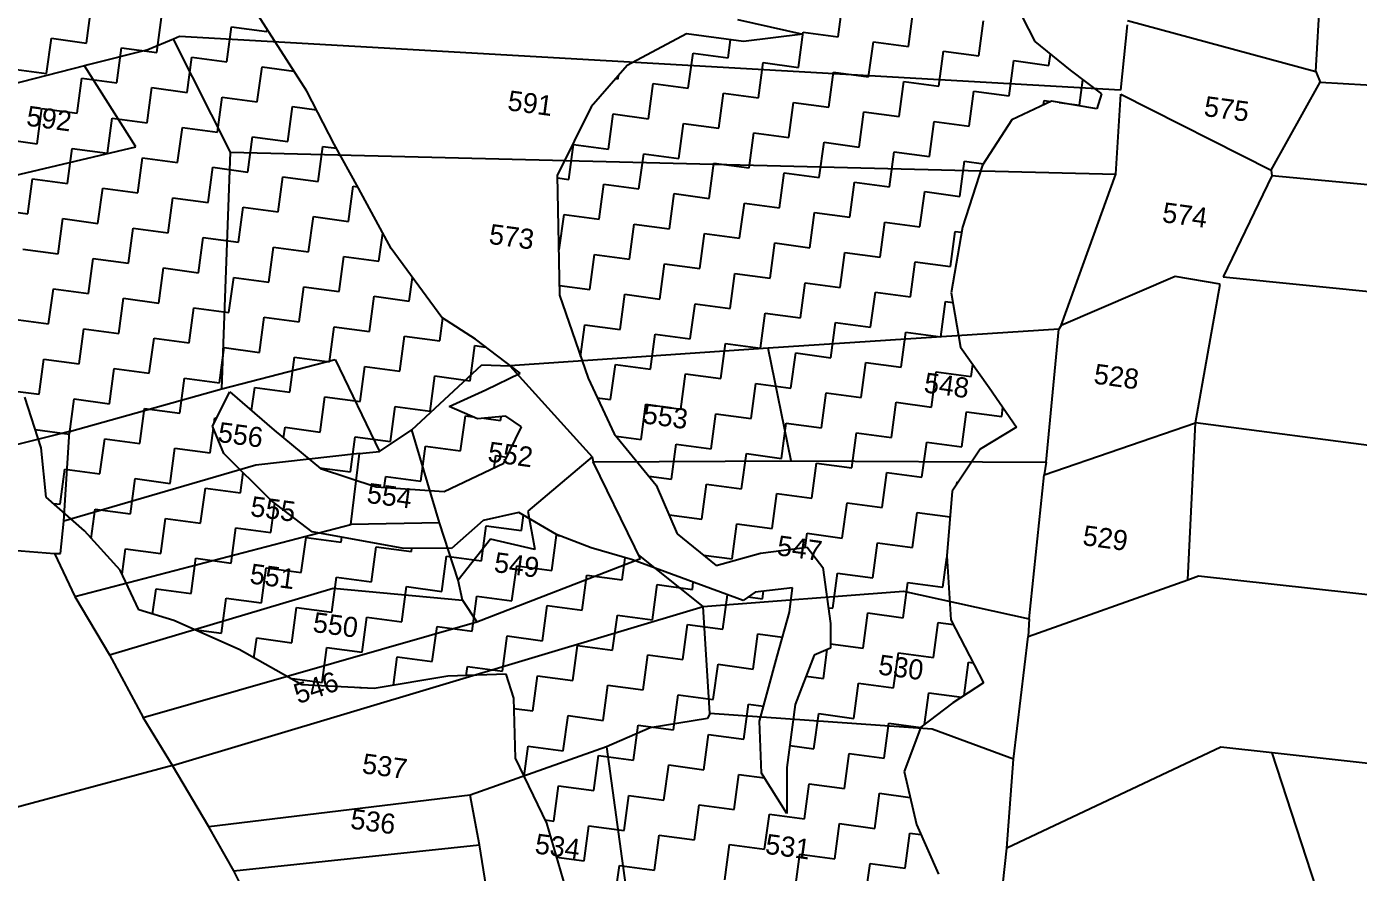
# Model space of a CAD drawing. Header units: metres. Extents: x 313073 to 315646, y 1903695 to 1906857.
# Drawn here: x 313392.4 to 313688.1, y 1904983.5 to 1905171.3 of the extents above; entities that cross this region are included whole.
import ezdxf

# ---------------------------------------------------------------- set-up
doc = ezdxf.new("R2010")
doc.units = ezdxf.units.M
for name, color, linetype in [('OFF', 1, 'Continuous'), ('POLY_HATCH', 12, 'Continuous'), ('POLY_PARCEL', 6, 'Continuous'), ('TEXT_PARCEL', 7, 'Continuous')]:
    doc.layers.add(name, color=color, linetype=linetype)
doc.styles.add('TEXT_MAP', font='')
doc.styles.get('TEXT_MAP').set_extended_font_data('Kruti Dev 050')

msp = doc.modelspace()

# ---------------------------------------------------------------- linework, layer by layer
at = {"layer": 'OFF'}
msp.add_line((313489.18, 1905043.97), (313492.3, 1905039.15), dxfattribs=at)
at = {"layer": 'POLY_HATCH'}
for p, q in [((313454.61, 1905157), (313439.24, 1905180.99)), ((313612.03, 1905176.23), (313616.26, 1905168.04)), ((313550.19, 1905172.96), (313564.69, 1905169.65)), ((313538.89, 1905169.73), (313525.71, 1905162.68)), ((313551.57, 1905168.02), (313538.89, 1905169.73)), ((313564.69, 1905169.65), (313551.57, 1905168.02)), ((313616.26, 1905168.04), (313624.08, 1905161.65)), ((313525.71, 1905162.68), (313517.69, 1905153.57)), ((313624.08, 1905161.65), (313631.01, 1905156.44)), ((313460.66, 1905145.22), (313454.61, 1905157)), ((313619.92, 1905154.79), (313611.1, 1905150.65)), ((313630.04, 1905153.12), (313619.92, 1905154.79)), ((313631.01, 1905156.44), (313630.04, 1905153.12)), ((313517.69, 1905153.57), (313510.2, 1905138.29)), ((313611.1, 1905150.65), (313604.61, 1905140.55)), ((313466.02, 1905135.45), (313460.66, 1905145.22)), ((313604.61, 1905140.55), (313600.15, 1905126.84)), ((313510.2, 1905138.29), (313510.71, 1905111.74)), ((313473.28, 1905122.08), (313466.02, 1905135.45)), ((313600.15, 1905126.84), (313597.66, 1905112.23)), ((313484.56, 1905106.74), (313473.28, 1905122.08)), ((313510.71, 1905111.74), (313517.05, 1905093.24)), ((313597.66, 1905112.23), (313599.7, 1905100.14)), ((313492.02, 1905101.92), (313484.56, 1905106.74)), ((313501.98, 1905094.39), (313492.02, 1905101.92)), ((313599.7, 1905100.14), (313606.13, 1905091.23)), ((313494.32, 1905090.65), (313501.98, 1905094.39)), ((313517.05, 1905093.24), (313522.86, 1905080.92)), ((313395.57, 1905077.77), (313391.96, 1905089.02)), ((313433.63, 1905082.62), (313437.51, 1905090.2)), ((313437.51, 1905090.2), (313447.34, 1905081.73)), ((313486.2, 1905086.98), (313494.32, 1905090.65)), ((313606.13, 1905091.23), (313612.16, 1905082.37)), ((313492.5, 1905084.23), (313486.2, 1905086.98)), ((313498.78, 1905084.81), (313492.5, 1905084.23)), ((313502.27, 1905082.44), (313498.78, 1905084.81)), ((313436.16, 1905076.56), (313433.63, 1905082.62)), ((313447.34, 1905081.73), (313457.64, 1905073.19)), ((313498.33, 1905074.39), (313502.27, 1905082.44)), ((313522.86, 1905080.92), (313532.19, 1905069.48)), ((313612.16, 1905082.37), (313604.08, 1905077.51)), ((313396.72, 1905066.85), (313395.57, 1905077.77)), ((313604.08, 1905077.51), (313597.91, 1905068.2)), ((313446.67, 1905066.09), (313436.16, 1905076.56)), ((313485.08, 1905068.07), (313498.33, 1905074.39)), ((313457.64, 1905073.19), (313469.97, 1905069.15)), ((313469.97, 1905069.15), (313485.08, 1905068.07)), ((313532.19, 1905069.48), (313536.85, 1905058.67)), ((313405.23, 1905059.33), (313396.72, 1905066.85)), ((313455.75, 1905059.15), (313446.67, 1905066.09)), ((313597.91, 1905068.2), (313596.71, 1905053.83)), ((313501.63, 1905063.46), (313493.76, 1905061.66)), ((313510.02, 1905058.52), (313501.63, 1905063.46)), ((313493.76, 1905061.66), (313486.72, 1905055.46)), ((313413.15, 1905050.64), (313405.23, 1905059.33)), ((313475.76, 1905055.5), (313455.75, 1905059.15)), ((313517.73, 1905055.57), (313510.02, 1905058.52)), ((313536.85, 1905058.67), (313545.46, 1905051.67)), ((313486.72, 1905055.46), (313475.76, 1905055.5)), ((313526.91, 1905052.91), (313517.73, 1905055.57)), ((313545.46, 1905051.67), (313555.34, 1905054.41)), ((313555.34, 1905054.41), (313565.71, 1905055.73)), ((313565.71, 1905055.73), (313569.17, 1905051.19)), ((313596.71, 1905053.83), (313597.61, 1905039.6)), ((313417.3, 1905041.82), (313413.15, 1905050.64)), ((313551.45, 1905043.89), (313526.91, 1905052.91)), ((313569.17, 1905051.19), (313570.89, 1905038.74)), ((313554.17, 1905045.75), (313551.45, 1905043.89)), ((313562.45, 1905046.67), (313554.17, 1905045.75)), ((313561.73, 1905041.33), (313562.45, 1905046.67)), ((313425.03, 1905039.42), (313417.3, 1905041.82)), ((313439.54, 1905032.98), (313425.03, 1905039.42)), ((313559.05, 1905031.51), (313561.73, 1905041.33)), ((313570.89, 1905038.74), (313570.84, 1905033.32)), ((313597.61, 1905039.6), (313604.82, 1905025.57)), ((313453.44, 1905025.15), (313439.54, 1905032.98)), ((313570.84, 1905033.32), (313567.24, 1905031.77)), ((313555.08, 1905017.11), (313559.05, 1905031.51)), ((313567.24, 1905031.77), (313563.04, 1905020.79)), ((313485.91, 1905027.05), (313469.54, 1905024.34)), ((313498.83, 1905027.51), (313485.91, 1905027.05)), ((313500.52, 1905022.16), (313498.83, 1905027.51)), ((313469.54, 1905024.34), (313453.44, 1905025.15)), ((313604.82, 1905025.57), (313598.06, 1905021.15)), ((313500.92, 1905008.83), (313500.52, 1905022.16)), ((313598.06, 1905021.15), (313590.95, 1905015.73)), ((313563.04, 1905020.79), (313561.16, 1905006.79)), ((313555.55, 1905005.51), (313555.08, 1905017.11)), ((313590.95, 1905015.73), (313587.22, 1905005.89)), ((313507.87, 1904994.42), (313500.92, 1905008.83)), ((313561.16, 1905006.79), (313561.15, 1904996.61)), ((313561.15, 1904996.61), (313555.55, 1905005.51)), ((313587.22, 1905005.89), (313589.93, 1904994.14)), ((313512.51, 1904978.43), (313507.87, 1904994.42)), ((313589.93, 1904994.14), (313594.83, 1904983.13))]:
    msp.add_line(p, q, dxfattribs=at)
at = {"layer": 'POLY_HATCH', "linetype": 'Continuous'}
for p, q in [((313405.65, 1905167.7), (313406.7, 1905175.49)), ((313572.58, 1905169.05), (313573.63, 1905176.85)), ((313588.18, 1905166.95), (313589.23, 1905174.75)), ((313421.25, 1905165.6), (313422.29, 1905173.4)), ((313603.78, 1905164.85), (313604.83, 1905172.65)), ((313436.84, 1905163.5), (313437.89, 1905171.3)), ((313437.89, 1905171.3), (313445.69, 1905170.25)), ((313445.69, 1905170.25), (313445.77, 1905170.8)), ((313563.73, 1905162.3), (313564.78, 1905170.1)), ((313564.78, 1905170.1), (313572.58, 1905169.05)), ((313396.8, 1905160.95), (313397.85, 1905168.75)), ((313397.85, 1905168.75), (313405.65, 1905167.7)), ((313412.4, 1905158.85), (313413.45, 1905166.65)), ((313413.45, 1905166.65), (313421.25, 1905165.6)), ((313548.13, 1905164.4), (313548.67, 1905168.41)), ((313579.33, 1905160.2), (313580.38, 1905168)), ((313580.38, 1905168), (313588.18, 1905166.95)), ((313594.93, 1905158.1), (313595.98, 1905165.9)), ((313595.98, 1905165.9), (313603.78, 1905164.85)), ((313427.99, 1905156.75), (313429.04, 1905164.55)), ((313429.04, 1905164.55), (313436.84, 1905163.5)), ((313539.29, 1905157.65), (313540.34, 1905165.45)), ((313540.34, 1905165.45), (313548.13, 1905164.4)), ((313554.88, 1905155.55), (313555.93, 1905163.35)), ((313555.93, 1905163.35), (313563.73, 1905162.3)), ((313610.53, 1905156), (313611.58, 1905163.8)), ((313611.58, 1905163.8), (313619.38, 1905162.75)), ((313619.38, 1905162.75), (313619.71, 1905165.22)), ((313389, 1905162), (313396.8, 1905160.95)), ((313443.59, 1905154.65), (313444.64, 1905162.45)), ((313444.64, 1905162.45), (313451.73, 1905161.49)), ((313523.69, 1905159.75), (313523.79, 1905160.49)), ((313570.48, 1905153.45), (313571.53, 1905161.25)), ((313571.53, 1905161.25), (313579.33, 1905160.2)), ((313403.55, 1905152.1), (313404.6, 1905159.9)), ((313404.6, 1905159.9), (313412.4, 1905158.85)), ((313419.15, 1905150), (313420.2, 1905157.8)), ((313420.2, 1905157.8), (313427.99, 1905156.75)), ((313523.19, 1905159.82), (313523.69, 1905159.75)), ((313530.44, 1905150.9), (313531.49, 1905158.7)), ((313531.49, 1905158.7), (313539.29, 1905157.65)), ((313586.08, 1905151.35), (313587.13, 1905159.15)), ((313587.13, 1905159.15), (313594.93, 1905158.1)), ((313601.68, 1905149.25), (313602.73, 1905157.05)), ((313602.73, 1905157.05), (313610.53, 1905156)), ((313626.13, 1905153.9), (313626.89, 1905159.54)), ((313434.74, 1905147.9), (313435.79, 1905155.7)), ((313435.79, 1905155.7), (313443.59, 1905154.65)), ((313546.04, 1905148.8), (313547.09, 1905156.6)), ((313547.09, 1905156.6), (313554.88, 1905155.55)), ((313561.63, 1905146.7), (313562.68, 1905154.5)), ((313562.68, 1905154.5), (313570.48, 1905153.45)), ((313618.2, 1905153.99), (313618.33, 1905154.95)), ((313618.33, 1905154.95), (313619.82, 1905154.75)), ((313621.68, 1905154.5), (313626.13, 1905153.9)), ((313394.7, 1905145.35), (313395.75, 1905153.15)), ((313395.75, 1905153.15), (313403.55, 1905152.1)), ((313450.34, 1905145.8), (313451.39, 1905153.6)), ((313451.39, 1905153.6), (313456.72, 1905152.88)), ((313521.59, 1905144.15), (313522.64, 1905151.95)), ((313522.64, 1905151.95), (313530.44, 1905150.9)), ((313577.23, 1905144.6), (313578.28, 1905152.4)), ((313578.28, 1905152.4), (313586.08, 1905151.35)), ((313410.3, 1905143.25), (313411.35, 1905151.05)), ((313411.35, 1905151.05), (313419.15, 1905150)), ((313425.9, 1905141.15), (313426.95, 1905148.95)), ((313426.95, 1905148.95), (313434.74, 1905147.9)), ((313537.19, 1905142.05), (313538.24, 1905149.85)), ((313538.24, 1905149.85), (313546.04, 1905148.8)), ((313592.83, 1905142.5), (313593.88, 1905150.3)), ((313593.88, 1905150.3), (313601.68, 1905149.25)), ((313609.47, 1905148.12), (313609.48, 1905148.2)), ((313609.48, 1905148.2), (313609.52, 1905148.2)), ((313386.9, 1905146.4), (313394.7, 1905145.35)), ((313441.49, 1905139.05), (313442.54, 1905146.85)), ((313442.54, 1905146.85), (313450.34, 1905145.8)), ((313512.74, 1905137.4), (313513.79, 1905145.2)), ((313513.79, 1905145.2), (313521.59, 1905144.15)), ((313552.79, 1905139.95), (313553.83, 1905147.75)), ((313553.83, 1905147.75), (313561.63, 1905146.7)), ((313568.38, 1905137.85), (313569.43, 1905145.65)), ((313569.43, 1905145.65), (313577.23, 1905144.6)), ((313401.45, 1905136.5), (313402.5, 1905144.3)), ((313402.5, 1905144.3), (313410.3, 1905143.25)), ((313417.05, 1905134.4), (313418.1, 1905142.2)), ((313418.1, 1905142.2), (313425.9, 1905141.15)), ((313457.09, 1905136.95), (313458.14, 1905144.75)), ((313458.14, 1905144.75), (313461.14, 1905144.35)), ((313528.34, 1905135.3), (313529.39, 1905143.1)), ((313529.39, 1905143.1), (313537.19, 1905142.05)), ((313583.98, 1905135.75), (313585.03, 1905143.55)), ((313585.03, 1905143.55), (313592.83, 1905142.5)), ((313432.65, 1905132.3), (313433.69, 1905140.1)), ((313433.69, 1905140.1), (313441.49, 1905139.05)), ((313543.94, 1905133.2), (313544.99, 1905141)), ((313544.99, 1905141), (313552.79, 1905139.95)), ((313599.58, 1905133.65), (313600.63, 1905141.45)), ((313600.63, 1905141.45), (313604.83, 1905140.89)), ((313392.6, 1905129.75), (313393.65, 1905137.55)), ((313393.65, 1905137.55), (313401.45, 1905136.5)), ((313448.24, 1905130.2), (313449.29, 1905138)), ((313449.29, 1905138), (313457.09, 1905136.95)), ((313510.21, 1905137.74), (313512.74, 1905137.4)), ((313519.49, 1905128.55), (313520.54, 1905136.35)), ((313520.54, 1905136.35), (313528.34, 1905135.3)), ((313559.53, 1905131.1), (313560.58, 1905138.9)), ((313560.58, 1905138.9), (313568.38, 1905137.85)), ((313575.13, 1905129), (313576.18, 1905136.8)), ((313576.18, 1905136.8), (313583.98, 1905135.75)), ((313408.2, 1905127.65), (313409.25, 1905135.45)), ((313409.25, 1905135.45), (313417.05, 1905134.4)), ((313423.8, 1905125.55), (313424.85, 1905133.35)), ((313424.85, 1905133.35), (313432.65, 1905132.3)), ((313463.84, 1905128.1), (313464.89, 1905135.9)), ((313464.89, 1905135.9), (313465.84, 1905135.77)), ((313535.09, 1905126.45), (313536.14, 1905134.25)), ((313536.14, 1905134.25), (313543.94, 1905133.2)), ((313590.73, 1905126.9), (313591.78, 1905134.7)), ((313591.78, 1905134.7), (313599.58, 1905133.65)), ((313384.8, 1905130.8), (313392.6, 1905129.75)), ((313439.4, 1905123.45), (313440.44, 1905131.25)), ((313440.44, 1905131.25), (313448.24, 1905130.2)), ((313550.69, 1905124.35), (313551.74, 1905132.15)), ((313551.74, 1905132.15), (313559.53, 1905131.1)), ((313399.35, 1905120.9), (313400.4, 1905128.7)), ((313400.4, 1905128.7), (313408.2, 1905127.65)), ((313454.99, 1905121.35), (313456.04, 1905129.15)), ((313456.04, 1905129.15), (313463.84, 1905128.1)), ((313510.64, 1905121.8), (313511.69, 1905129.6)), ((313511.69, 1905129.6), (313519.49, 1905128.55)), ((313526.24, 1905119.7), (313527.29, 1905127.5)), ((313527.29, 1905127.5), (313535.09, 1905126.45)), ((313566.28, 1905122.25), (313567.33, 1905130.05)), ((313567.33, 1905130.05), (313575.13, 1905129)), ((313581.88, 1905120.16), (313582.93, 1905127.95)), ((313582.93, 1905127.95), (313590.73, 1905126.9)), ((313414.95, 1905118.8), (313416, 1905126.6)), ((313416, 1905126.6), (313423.8, 1905125.55)), ((313430.55, 1905116.7), (313431.6, 1905124.5)), ((313431.6, 1905124.5), (313439.4, 1905123.45)), ((313470.59, 1905119.25), (313471.43, 1905125.48)), ((313541.84, 1905117.6), (313542.89, 1905125.4)), ((313542.89, 1905125.4), (313550.69, 1905124.35)), ((313597.48, 1905118.06), (313598.53, 1905125.86)), ((313598.53, 1905125.86), (313599.95, 1905125.66)), ((313391.55, 1905121.95), (313399.35, 1905120.9)), ((313446.14, 1905114.6), (313447.19, 1905122.4)), ((313447.19, 1905122.4), (313454.99, 1905121.35)), ((313510.52, 1905121.82), (313510.64, 1905121.8)), ((313557.44, 1905115.5), (313558.49, 1905123.3)), ((313558.49, 1905123.3), (313566.28, 1905122.25)), ((313406.1, 1905112.05), (313407.15, 1905119.85)), ((313407.15, 1905119.85), (313414.95, 1905118.8)), ((313461.74, 1905112.5), (313462.79, 1905120.3)), ((313462.79, 1905120.3), (313470.59, 1905119.25)), ((313517.39, 1905112.95), (313518.44, 1905120.75)), ((313518.44, 1905120.75), (313526.24, 1905119.7)), ((313532.99, 1905110.85), (313534.04, 1905118.65)), ((313534.04, 1905118.65), (313541.84, 1905117.6)), ((313573.03, 1905113.41), (313574.08, 1905121.2)), ((313574.08, 1905121.2), (313581.88, 1905120.16)), ((313588.63, 1905111.31), (313589.68, 1905119.11)), ((313589.68, 1905119.11), (313597.48, 1905118.06)), ((313421.7, 1905109.95), (313422.75, 1905117.75)), ((313422.75, 1905117.75), (313430.55, 1905116.7)), ((313437.3, 1905107.85), (313438.35, 1905115.65)), ((313438.35, 1905115.65), (313446.14, 1905114.6)), ((313477.34, 1905110.4), (313478.04, 1905115.6)), ((313548.59, 1905108.75), (313549.64, 1905116.55)), ((313549.64, 1905116.55), (313557.44, 1905115.5)), ((313397.25, 1905105.3), (313398.3, 1905113.1)), ((313398.3, 1905113.1), (313406.1, 1905112.05)), ((313452.89, 1905105.75), (313453.94, 1905113.55)), ((313453.94, 1905113.55), (313461.74, 1905112.5)), ((313510.67, 1905113.86), (313517.39, 1905112.95)), ((313564.19, 1905106.66), (313565.23, 1905114.45)), ((313565.23, 1905114.45), (313573.03, 1905113.41)), ((313412.85, 1905103.2), (313413.9, 1905111)), ((313413.9, 1905111), (313421.7, 1905109.95)), ((313468.49, 1905103.65), (313469.54, 1905111.45)), ((313469.54, 1905111.45), (313477.34, 1905110.4)), ((313524.14, 1905104.1), (313525.19, 1905111.9)), ((313525.19, 1905111.9), (313532.99, 1905110.85)), ((313539.74, 1905102.01), (313540.79, 1905109.8)), ((313540.79, 1905109.8), (313548.59, 1905108.75)), ((313579.78, 1905104.56), (313580.83, 1905112.36)), ((313580.83, 1905112.36), (313588.63, 1905111.31)), ((313595.38, 1905102.46), (313596.43, 1905110.26)), ((313596.43, 1905110.26), (313598.03, 1905110.04)), ((313428.45, 1905101.1), (313429.5, 1905108.9)), ((313429.5, 1905108.9), (313437.3, 1905107.85)), ((313444.05, 1905099), (313445.1, 1905106.8)), ((313445.1, 1905106.8), (313452.89, 1905105.75)), ((313555.34, 1905099.91), (313556.39, 1905107.71)), ((313556.39, 1905107.71), (313564.19, 1905106.66)), ((313389.45, 1905106.35), (313397.25, 1905105.3)), ((313404, 1905096.45), (313405.05, 1905104.25)), ((313405.05, 1905104.25), (313412.85, 1905103.2)), ((313459.64, 1905096.9), (313460.69, 1905104.7)), ((313460.69, 1905104.7), (313468.49, 1905103.65)), ((313484.09, 1905101.55), (313484.77, 1905106.61)), ((313515.39, 1905098.08), (313516.34, 1905105.15)), ((313516.34, 1905105.15), (313524.14, 1905104.1)), ((313570.94, 1905097.81), (313571.98, 1905105.61)), ((313571.98, 1905105.61), (313579.78, 1905104.56)), ((313419.6, 1905094.35), (313420.65, 1905102.15)), ((313420.65, 1905102.15), (313428.45, 1905101.1)), ((313475.24, 1905094.8), (313476.29, 1905102.6)), ((313476.29, 1905102.6), (313484.09, 1905101.55)), ((313530.89, 1905095.26), (313531.94, 1905103.05)), ((313531.94, 1905103.05), (313539.74, 1905102.01)), ((313546.49, 1905093.16), (313547.54, 1905100.96)), ((313547.54, 1905100.96), (313555.34, 1905099.91)), ((313586.53, 1905095.71), (313587.58, 1905103.51)), ((313587.58, 1905103.51), (313595.38, 1905102.46)), ((313435.2, 1905092.25), (313436.25, 1905100.05)), ((313436.25, 1905100.05), (313444.05, 1905099)), ((313450.8, 1905090.15), (313451.84, 1905097.95)), ((313451.84, 1905097.95), (313459.64, 1905096.9)), ((313490.84, 1905092.7), (313491.89, 1905100.5)), ((313491.89, 1905100.5), (313494.33, 1905100.18)), ((313562.09, 1905091.06), (313563.14, 1905098.86)), ((313563.14, 1905098.86), (313570.94, 1905097.81)), ((313395.15, 1905089.7), (313396.2, 1905097.5)), ((313396.2, 1905097.5), (313404, 1905096.45)), ((313410.75, 1905087.6), (313411.8, 1905095.4)), ((313411.8, 1905095.4), (313419.6, 1905094.35)), ((313466.39, 1905088.05), (313467.44, 1905095.85)), ((313467.44, 1905095.85), (313475.24, 1905094.8)), ((313522.04, 1905088.51), (313523.09, 1905096.31)), ((313523.09, 1905096.31), (313530.89, 1905095.26)), ((313577.68, 1905088.96), (313578.73, 1905096.76)), ((313578.73, 1905096.76), (313586.53, 1905095.71)), ((313602.13, 1905093.61), (313602.49, 1905096.27)), ((313426.35, 1905085.5), (313427.4, 1905093.3)), ((313427.4, 1905093.3), (313435.2, 1905092.25)), ((313481.99, 1905085.95), (313483.04, 1905093.75)), ((313483.04, 1905093.75), (313490.84, 1905092.7)), ((313537.64, 1905086.41), (313538.69, 1905094.21)), ((313538.69, 1905094.21), (313546.49, 1905093.16)), ((313553.24, 1905084.31), (313554.29, 1905092.11)), ((313554.29, 1905092.11), (313562.09, 1905091.06)), ((313593.28, 1905086.86), (313594.33, 1905094.66)), ((313594.33, 1905094.66), (313602.13, 1905093.61)), ((313390.43, 1905090.34), (313395.15, 1905089.7)), ((313442.3, 1905086.07), (313443, 1905091.2)), ((313443, 1905091.2), (313450.8, 1905090.15)), ((313457.54, 1905081.3), (313458.59, 1905089.1)), ((313458.59, 1905089.1), (313466.39, 1905088.05)), ((313568.84, 1905082.21), (313569.89, 1905090.01)), ((313569.89, 1905090.01), (313577.68, 1905088.96)), ((313401.9, 1905080.85), (313402.95, 1905088.65)), ((313402.95, 1905088.65), (313410.75, 1905087.6)), ((313417.5, 1905078.75), (313418.55, 1905086.55)), ((313418.55, 1905086.55), (313426.35, 1905085.5)), ((313473.14, 1905079.2), (313474.19, 1905087)), ((313474.19, 1905087), (313481.99, 1905085.95)), ((313519.09, 1905088.9), (313522.04, 1905088.51)), ((313528.79, 1905079.66), (313529.84, 1905087.46)), ((313529.84, 1905087.46), (313537.64, 1905086.41)), ((313584.43, 1905080.11), (313585.48, 1905087.91)), ((313585.48, 1905087.91), (313593.28, 1905086.86)), ((313608.88, 1905084.76), (313609.16, 1905086.79)), ((313434, 1905083.33), (313434.15, 1905084.45)), ((313434.15, 1905084.45), (313434.54, 1905084.4)), ((313488.74, 1905077.11), (313489.79, 1905084.9)), ((313489.79, 1905084.9), (313491.47, 1905084.68)), ((313493.88, 1905084.36), (313497.59, 1905083.86)), ((313497.59, 1905083.86), (313497.71, 1905084.71)), ((313544.39, 1905077.56), (313545.44, 1905085.36)), ((313545.44, 1905085.36), (313553.24, 1905084.31)), ((313559.99, 1905075.46), (313561.04, 1905083.26)), ((313561.04, 1905083.26), (313568.84, 1905082.21)), ((313600.03, 1905078.01), (313601.08, 1905085.81)), ((313601.08, 1905085.81), (313608.88, 1905084.76)), ((313394.25, 1905081.88), (313401.9, 1905080.85)), ((313433.1, 1905076.65), (313433.83, 1905082.13)), ((313449.43, 1905080), (313449.75, 1905082.35)), ((313449.75, 1905082.35), (313457.54, 1905081.3)), ((313464.29, 1905072.46), (313465.34, 1905080.25)), ((313465.34, 1905080.25), (313473.14, 1905079.2)), ((313523.29, 1905080.4), (313528.79, 1905079.66)), ((313575.59, 1905073.36), (313576.64, 1905081.16)), ((313576.64, 1905081.16), (313584.43, 1905080.11)), ((313408.65, 1905072), (313409.7, 1905079.8)), ((313409.7, 1905079.8), (313417.5, 1905078.75)), ((313424.25, 1905069.9), (313425.3, 1905077.7)), ((313425.3, 1905077.7), (313433.1, 1905076.65)), ((313479.89, 1905070.36), (313480.94, 1905078.16)), ((313480.94, 1905078.16), (313488.74, 1905077.11)), ((313535.54, 1905070.81), (313536.59, 1905078.61)), ((313536.59, 1905078.61), (313544.39, 1905077.56)), ((313591.18, 1905071.26), (313592.23, 1905079.06)), ((313592.23, 1905079.06), (313600.03, 1905078.01)), ((313496.18, 1905073.36), (313496.54, 1905076.06)), ((313496.54, 1905076.06), (313498.99, 1905075.73)), ((313551.14, 1905068.71), (313552.19, 1905076.51)), ((313552.19, 1905076.51), (313559.99, 1905075.46)), ((313566.74, 1905066.61), (313567.79, 1905074.41)), ((313567.79, 1905074.41), (313575.59, 1905073.36)), ((313399.8, 1905065.25), (313400.85, 1905073.05)), ((313400.85, 1905073.05), (313408.65, 1905072)), ((313439.85, 1905067.8), (313440.45, 1905072.28)), ((313457.41, 1905073.38), (313464.29, 1905072.46)), ((313471.77, 1905069.02), (313472.09, 1905071.41)), ((313472.09, 1905071.41), (313479.89, 1905070.36)), ((313530.56, 1905071.48), (313535.54, 1905070.81)), ((313582.34, 1905064.51), (313583.38, 1905072.31)), ((313583.38, 1905072.31), (313591.18, 1905071.26)), ((313415.4, 1905063.15), (313416.45, 1905070.95)), ((313416.45, 1905070.95), (313424.25, 1905069.9)), ((313431, 1905061.06), (313432.05, 1905068.85)), ((313432.05, 1905068.85), (313439.85, 1905067.8)), ((313542.29, 1905061.96), (313543.34, 1905069.76)), ((313543.34, 1905069.76), (313551.14, 1905068.71)), ((313598.92, 1905069.72), (313598.98, 1905070.21)), ((313598.98, 1905070.21), (313599.22, 1905070.18)), ((313398.3, 1905065.46), (313399.8, 1905065.25)), ((313446.6, 1905058.96), (313447.47, 1905065.48)), ((313557.89, 1905059.86), (313558.94, 1905067.66)), ((313558.94, 1905067.66), (313566.74, 1905066.61)), ((313573.49, 1905057.76), (313574.54, 1905065.56)), ((313574.54, 1905065.56), (313582.34, 1905064.51)), ((313406.72, 1905057.69), (313407.6, 1905064.2)), ((313407.6, 1905064.2), (313415.4, 1905063.15)), ((313502.24, 1905059.41), (313502.7, 1905062.83)), ((313535.01, 1905062.94), (313542.29, 1905061.96)), ((313589.08, 1905055.66), (313590.13, 1905063.46)), ((313590.13, 1905063.46), (313597.43, 1905062.48)), ((313422.15, 1905054.31), (313423.2, 1905062.1)), ((313423.2, 1905062.1), (313431, 1905061.06)), ((313437.75, 1905052.21), (313438.8, 1905060.01)), ((313438.8, 1905060.01), (313446.6, 1905058.96)), ((313493.39, 1905052.66), (313494.44, 1905060.46)), ((313494.44, 1905060.46), (313502.24, 1905059.41)), ((313549.04, 1905053.11), (313550.09, 1905060.91)), ((313550.09, 1905060.91), (313557.89, 1905059.86)), ((313453.35, 1905050.11), (313454.4, 1905057.91)), ((313454.4, 1905057.91), (313462.2, 1905056.86)), ((313462.2, 1905056.86), (313462.34, 1905057.95)), ((313508.99, 1905050.56), (313510.04, 1905058.36)), ((313510.04, 1905058.36), (313510.66, 1905058.27)), ((313565.27, 1905055.68), (313565.69, 1905058.81)), ((313565.69, 1905058.81), (313573.49, 1905057.76)), ((313580.24, 1905048.91), (313581.29, 1905056.71)), ((313581.29, 1905056.71), (313589.08, 1905055.66)), ((313413.59, 1905049.71), (313414.35, 1905055.36)), ((313414.35, 1905055.36), (313422.15, 1905054.31)), ((313468.95, 1905048.01), (313469.99, 1905055.81)), ((313469.99, 1905055.81), (313477.79, 1905054.76)), ((313477.79, 1905054.76), (313477.89, 1905055.5)), ((313484.54, 1905045.91), (313485.59, 1905053.71)), ((313485.59, 1905053.71), (313493.39, 1905052.66)), ((313542.63, 1905053.97), (313549.04, 1905053.11)), ((313595.83, 1905046.81), (313596.73, 1905053.46)), ((313428.9, 1905045.46), (313429.95, 1905053.26)), ((313429.95, 1905053.26), (313437.75, 1905052.21)), ((313444.5, 1905043.36), (313445.55, 1905051.16)), ((313445.55, 1905051.16), (313453.35, 1905050.11)), ((313500.14, 1905043.81), (313501.19, 1905051.61)), ((313501.19, 1905051.61), (313508.99, 1905050.56)), ((313524.59, 1905048.46), (313525.25, 1905053.39)), ((313460.1, 1905041.26), (313461.15, 1905049.06)), ((313461.15, 1905049.06), (313468.95, 1905048.01)), ((313515.74, 1905041.71), (313516.79, 1905049.51)), ((313516.79, 1905049.51), (313524.59, 1905048.46)), ((313540.19, 1905046.36), (313540.4, 1905047.95)), ((313571.39, 1905042.16), (313572.44, 1905049.96)), ((313572.44, 1905049.96), (313580.24, 1905048.91)), ((313586.99, 1905040.06), (313588.04, 1905047.86)), ((313588.04, 1905047.86), (313595.83, 1905046.81)), ((313420.34, 1905040.88), (313421.1, 1905046.51)), ((313421.1, 1905046.51), (313428.9, 1905045.46)), ((313475.69, 1905039.16), (313476.74, 1905046.96)), ((313476.74, 1905046.96), (313484.54, 1905045.91)), ((313491.29, 1905037.06), (313492.34, 1905044.86)), ((313492.34, 1905044.86), (313500.14, 1905043.81)), ((313531.34, 1905039.61), (313532.39, 1905047.41)), ((313532.39, 1905047.41), (313540.19, 1905046.36)), ((313546.94, 1905037.51), (313547.97, 1905045.17)), ((313552.62, 1905044.69), (313555.79, 1905044.26)), ((313555.79, 1905044.26), (313556.02, 1905045.95)), ((313435.65, 1905036.61), (313436.7, 1905044.41)), ((313436.7, 1905044.41), (313444.5, 1905043.36)), ((313451.25, 1905034.51), (313452.3, 1905042.31)), ((313452.3, 1905042.31), (313460.1, 1905041.26)), ((313506.89, 1905034.96), (313507.94, 1905042.76)), ((313507.94, 1905042.76), (313515.74, 1905041.71)), ((313570.4, 1905042.29), (313571.39, 1905042.16)), ((313466.85, 1905032.41), (313467.9, 1905040.21)), ((313467.9, 1905040.21), (313475.69, 1905039.16)), ((313522.49, 1905032.86), (313523.54, 1905040.66)), ((313523.54, 1905040.66), (313531.34, 1905039.61)), ((313578.14, 1905033.31), (313579.19, 1905041.11)), ((313579.19, 1905041.11), (313586.99, 1905040.06)), ((313593.74, 1905031.21), (313594.78, 1905039.01)), ((313594.78, 1905039.01), (313598.15, 1905038.56)), ((313429.51, 1905037.43), (313435.65, 1905036.61)), ((313482.44, 1905030.31), (313483.49, 1905038.11)), ((313483.49, 1905038.11), (313491.29, 1905037.06)), ((313498.04, 1905028.21), (313499.09, 1905036.01)), ((313499.09, 1905036.01), (313506.89, 1905034.96)), ((313538.09, 1905030.76), (313539.14, 1905038.56)), ((313539.14, 1905038.56), (313546.94, 1905037.51)), ((313553.69, 1905028.66), (313554.74, 1905036.46)), ((313554.74, 1905036.46), (313560.2, 1905035.73)), ((313442.85, 1905031.11), (313443.45, 1905035.56)), ((313443.45, 1905035.56), (313451.25, 1905034.51)), ((313458, 1905025.66), (313459.05, 1905033.46)), ((313459.05, 1905033.46), (313466.85, 1905032.41)), ((313513.64, 1905026.11), (313514.69, 1905033.91)), ((313514.69, 1905033.91), (313522.49, 1905032.86)), ((313569.29, 1905026.56), (313570.16, 1905033.02)), ((313570.85, 1905034.29), (313578.14, 1905033.31)), ((313473.8, 1905025.05), (313474.65, 1905031.36)), ((313474.65, 1905031.36), (313482.44, 1905030.31)), ((313529.24, 1905024.01), (313530.29, 1905031.81)), ((313530.29, 1905031.81), (313538.09, 1905030.76)), ((313584.89, 1905024.46), (313585.94, 1905032.26)), ((313585.94, 1905032.26), (313593.74, 1905031.21)), ((313600.54, 1905022.77), (313601.53, 1905030.16)), ((313601.53, 1905030.16), (313602.53, 1905030.03)), ((313489.97, 1905027.19), (313490.24, 1905029.26)), ((313490.24, 1905029.26), (313498.04, 1905028.21)), ((313504.79, 1905019.36), (313505.84, 1905027.16)), ((313505.84, 1905027.16), (313513.64, 1905026.11)), ((313544.84, 1905021.91), (313545.89, 1905029.71)), ((313545.89, 1905029.71), (313553.69, 1905028.66)), ((313565.45, 1905027.08), (313569.29, 1905026.56)), ((313450.82, 1905026.62), (313458, 1905025.66)), ((313465.79, 1905024.53), (313465.8, 1905024.61)), ((313465.8, 1905024.61), (313466.75, 1905024.48)), ((313520.39, 1905017.26), (313521.44, 1905025.06)), ((313521.44, 1905025.06), (313529.24, 1905024.01)), ((313576.04, 1905017.71), (313577.09, 1905025.51)), ((313577.09, 1905025.51), (313584.89, 1905024.46)), ((313535.99, 1905015.16), (313537.04, 1905022.96)), ((313537.04, 1905022.96), (313544.84, 1905021.91)), ((313591.73, 1905016.33), (313592.69, 1905023.41)), ((313592.69, 1905023.41), (313600.01, 1905022.43)), ((313500.58, 1905019.93), (313504.79, 1905019.36)), ((313511.54, 1905010.51), (313512.59, 1905018.31)), ((313512.59, 1905018.31), (313520.39, 1905017.26)), ((313551.59, 1905013.06), (313552.64, 1905020.86)), ((313552.64, 1905020.86), (313555.99, 1905020.41)), ((313567.19, 1905010.96), (313568.24, 1905018.76)), ((313568.24, 1905018.76), (313576.04, 1905017.71)), ((313527.14, 1905008.41), (313528.19, 1905016.21)), ((313528.19, 1905016.21), (313535.99, 1905015.16)), ((313582.79, 1905008.86), (313583.84, 1905016.66)), ((313583.84, 1905016.66), (313590.94, 1905015.71)), ((313542.74, 1905006.31), (313543.79, 1905014.11)), ((313543.79, 1905014.11), (313551.59, 1905013.06)), ((313502.84, 1905004.85), (313503.74, 1905011.56)), ((313503.74, 1905011.56), (313511.54, 1905010.51)), ((313518.29, 1905001.66), (313519.34, 1905009.46)), ((313519.34, 1905009.46), (313527.14, 1905008.41)), ((313561.82, 1905011.69), (313567.19, 1905010.96)), ((313573.94, 1905002.11), (313574.99, 1905009.91)), ((313574.99, 1905009.91), (313582.79, 1905008.86)), ((313533.89, 1904999.56), (313534.94, 1905007.36)), ((313534.94, 1905007.36), (313542.74, 1905006.31)), ((313549.49, 1904997.46), (313550.54, 1905005.26)), ((313550.54, 1905005.26), (313556.18, 1905004.5)), ((313509.44, 1904994.91), (313510.49, 1905002.71)), ((313510.49, 1905002.71), (313518.29, 1905001.66)), ((313525.04, 1904992.81), (313526.09, 1905000.61)), ((313526.09, 1905000.61), (313533.89, 1904999.56)), ((313565.09, 1904995.36), (313566.14, 1905003.16)), ((313566.14, 1905003.16), (313573.94, 1905002.11)), ((313580.69, 1904993.27), (313581.74, 1905001.06)), ((313581.74, 1905001.06), (313588.54, 1905000.15)), ((313540.64, 1904990.71), (313541.69, 1904998.51)), ((313541.69, 1904998.51), (313549.49, 1904997.46)), ((313507.5, 1904995.17), (313509.44, 1904994.91)), ((313556.24, 1904988.62), (313557.29, 1904996.41)), ((313557.29, 1904996.41), (313565.09, 1904995.36)), ((313516.19, 1904986.06), (313517.24, 1904993.86)), ((313517.24, 1904993.86), (313525.04, 1904992.81)), ((313531.79, 1904983.96), (313532.84, 1904991.76)), ((313532.84, 1904991.76), (313540.64, 1904990.71)), ((313571.84, 1904986.52), (313572.89, 1904994.32)), ((313572.89, 1904994.32), (313580.69, 1904993.27)), ((313587.44, 1904984.42), (313588.49, 1904992.22)), ((313588.49, 1904992.22), (313590.93, 1904991.89)), ((313547.39, 1904981.87), (313548.44, 1904989.66)), ((313548.44, 1904989.66), (313556.24, 1904988.62)), ((313510.06, 1904986.89), (313516.19, 1904986.06)), ((313562.99, 1904979.77), (313564.04, 1904987.57)), ((313564.04, 1904987.57), (313571.84, 1904986.52)), ((313578.59, 1904977.67), (313579.64, 1904985.47)), ((313579.64, 1904985.47), (313587.44, 1904984.42)), ((313522.94, 1904977.21), (313523.99, 1904985.01)), ((313523.99, 1904985.01), (313531.79, 1904983.96))]:
    msp.add_line(p, q, dxfattribs=at)
at = {"layer": 'POLY_PARCEL'}
for p, q in [((313678.63, 1905161.36), (313679.82, 1905181.34)), ((313636.75, 1905171.75), (313635.25, 1905157.26)), ((313636.82, 1905172.72), (313678.63, 1905161.36)), ((313426.34, 1905169.14), (313424.96, 1905168.57)), ((313635.25, 1905157.26), (313426.34, 1905169.14)), ((313419.24, 1905166.19), (313406, 1905162.87)), ((313424.96, 1905168.57), (313419.24, 1905166.19)), ((313437.66, 1905143.44), (313424.96, 1905168.57)), ((313405.2, 1905162.66), (313380.8, 1905156.39)), ((313406, 1905162.87), (313405.2, 1905162.66)), ((313416.61, 1905144.68), (313405.2, 1905162.66)), ((313678.63, 1905161.36), (313679.59, 1905159.03)), ((313668.73, 1905139.5), (313679.59, 1905159.03)), ((313679.59, 1905159.03), (313776.14, 1905153.54)), ((313634.26, 1905138.61), (313635.37, 1905156.37)), ((313635.37, 1905156.37), (313668.73, 1905139.5)), ((313383.54, 1905136.88), (313416.61, 1905144.68)), ((313435.7, 1905090.9), (313437.66, 1905143.44)), ((313437.66, 1905143.44), (313634.26, 1905138.61)), ((313668.73, 1905139.5), (313668.84, 1905138.23)), ((313622.1, 1905104.95), (313634.26, 1905138.61)), ((313668.84, 1905138.23), (313658.06, 1905115.76)), ((313719.55, 1905133.44), (313668.84, 1905138.23)), ((313647.41, 1905115.85), (313622.1, 1905104.95)), ((313657.42, 1905114.12), (313647.41, 1905115.85)), ((313658.06, 1905115.76), (313703.82, 1905111.14)), ((313651.91, 1905083.32), (313657.42, 1905114.12)), ((313621.59, 1905104.13), (313557.03, 1905099.93)), ((313618.78, 1905074.61), (313621.59, 1905104.13)), ((313622.1, 1905104.95), (313621.59, 1905104.13)), ((313557.03, 1905099.93), (313499.68, 1905096)), ((313562.15, 1905074.92), (313557.03, 1905099.93)), ((313435.7, 1905090.9), (313460.89, 1905097.41)), ((313460.89, 1905097.41), (313470.72, 1905076.96)), ((313477.92, 1905081.82), (313493.46, 1905096.25)), ((313493.46, 1905096.25), (313499.68, 1905096)), ((313499.68, 1905096), (313517.98, 1905075.83)), ((313401.91, 1905081.41), (313435.7, 1905090.9)), ((313618.29, 1905071.82), (313651.91, 1905083.32)), ((313650.21, 1905048.5), (313651.91, 1905083.32)), ((313745.4, 1905071.12), (313651.91, 1905083.32)), ((313401.91, 1905081.41), (313368.12, 1905072.96)), ((313400.59, 1905061.54), (313401.91, 1905081.41)), ((313470.72, 1905076.96), (313477.92, 1905081.82)), ((313484.03, 1905061.13), (313477.92, 1905081.82)), ((313466.27, 1905076.57), (313443.27, 1905073.96)), ((313464.32, 1905060.78), (313466.27, 1905076.57)), ((313466.27, 1905076.57), (313470.72, 1905076.96)), ((313517.98, 1905075.83), (313503.69, 1905063.71)), ((313517.98, 1905075.83), (313518.13, 1905074.71)), ((313518.13, 1905074.71), (313562.15, 1905074.92)), ((313527.4, 1905055.76), (313518.13, 1905074.71)), ((313562.15, 1905074.92), (313618.78, 1905074.61)), ((313618.78, 1905074.61), (313618.29, 1905071.82)), ((313443.27, 1905073.96), (313400.59, 1905061.54)), ((313615, 1905039.79), (313618.29, 1905071.82)), ((313503.69, 1905063.71), (313505.2, 1905055.22)), ((313399.86, 1905054.35), (313400.59, 1905061.54)), ((313403.1, 1905044.8), (313464.32, 1905060.78)), ((313484.03, 1905061.13), (313464.32, 1905060.78)), ((313488.19, 1905048.39), (313484.03, 1905061.13)), ((313359.99, 1905057.54), (313398.56, 1905054.29)), ((313495.36, 1905057.48), (313488.19, 1905048.39)), ((313505.2, 1905055.22), (313495.36, 1905057.48)), ((313398.56, 1905054.29), (313399.86, 1905054.35)), ((313398.56, 1905054.29), (313403.1, 1905044.8)), ((313528.24, 1905054.05), (313527.4, 1905055.76)), ((313542.61, 1905042.55), (313528.24, 1905054.05)), ((313528.66, 1905053.21), (313528.24, 1905054.05)), ((313492.3, 1905039.15), (313528.66, 1905053.21)), ((313489.18, 1905043.97), (313488.19, 1905048.39)), ((313614.75, 1905035.92), (313650.21, 1905048.5)), ((313650.21, 1905048.5), (313652.58, 1905049.34)), ((313652.58, 1905049.34), (313778.49, 1905035.47)), ((313403.1, 1905044.8), (313410.73, 1905031.8)), ((313410.73, 1905031.8), (313460.42, 1905046.61)), ((313460.42, 1905046.61), (313489.18, 1905043.97)), ((313542.61, 1905042.55), (313587.07, 1905045.99)), ((313587.07, 1905045.99), (313615, 1905039.79)), ((313424.75, 1905007.25), (313542.61, 1905042.55)), ((313544.08, 1905018.78), (313542.61, 1905042.55)), ((313418.23, 1905017.87), (313492.3, 1905039.15)), ((313615, 1905039.79), (313614.75, 1905035.92)), ((313611.5, 1905008.62), (313614.75, 1905035.92)), ((313410.73, 1905031.8), (313418.23, 1905017.87)), ((313544.08, 1905018.78), (313543.53, 1905017.65)), ((313593.47, 1905015.33), (313544.08, 1905018.78)), ((313424.75, 1905007.25), (313418.23, 1905017.87)), ((313530.79, 1905015.6), (313521.13, 1905011.36)), ((313543.53, 1905017.65), (313530.79, 1905015.6)), ((313611.5, 1905008.62), (313593.47, 1905015.33)), ((313521.13, 1905011.36), (313490.84, 1905000.67)), ((313521.13, 1905011.36), (313525.87, 1904976.9)), ((313657.54, 1905011.28), (313610.04, 1904988.88)), ((313668.97, 1905010.03), (313657.54, 1905011.28)), ((313683.92, 1904964.21), (313668.97, 1905010.03)), ((313716.36, 1905004.85), (313668.97, 1905010.03)), ((313424.75, 1905007.25), (313341.3, 1904984.89)), ((313432.82, 1904993.61), (313424.75, 1905007.25)), ((313610.04, 1904988.88), (313611.5, 1905008.62)), ((313490.84, 1905000.67), (313432.82, 1904993.61)), ((313492.91, 1904989.64), (313490.84, 1905000.67)), ((313438.37, 1904983.87), (313432.82, 1904993.61)), ((313438.37, 1904983.87), (313492.91, 1904989.64)), ((313495.9, 1904970.88), (313492.91, 1904989.64)), ((313606.96, 1904960.44), (313610.04, 1904988.88)), ((313440.77, 1904979.13), (313438.37, 1904983.87))]:
    msp.add_line(p, q, dxfattribs=at)

# ---------------------------------------------------------------- texts
at = {"layer": 'TEXT_PARCEL', "style": 'TEXT_MAP'}
for s, rotation, p in [('591', 352.335, (313498.98, 1905152.8)), ('575', 352.335, (313653.61, 1905151.53)), ('592', 352.335, (313392.13, 1905149.38)), ('574', 352.335, (313644.35, 1905127.95)), ('573', 352.335, (313494.84, 1905123.14)), ('528', 352.335, (313629.15, 1905092.09)), ('548', 352.335, (313591.44, 1905090.13)), ('553', 352.335, (313529, 1905083.26)), ('556', 352.335, (313434.65, 1905079.14)), ('552', 352.335, (313494.58, 1905074.78)), ('554', 352.335, (313467.73, 1905065.61)), ('555', 352.335, (313441.87, 1905062.67)), ('529', 352.335, (313626.68, 1905056.21)), ('547', 352.335, (313558.8, 1905053.96)), ('549', 352.335, (313495.97, 1905050.24)), ('551', 352.335, (313441.73, 1905047.7)), ('550', 352.335, (313455.74, 1905036.92)), ('530', 352.335, (313581.3, 1905027.49)), ('546', 18.8826, (313452.64, 1905020.85)), ('537', 352.335, (313466.67, 1905005.54)), ('536', 352.335, (313464.08, 1904993.25)), ('534', 352.335, (313505.05, 1904987.73)), ('531', 352.335, (313556.19, 1904987.67))]:
    msp.add_text(s, height=4.462, rotation=rotation, dxfattribs=at).set_placement(p)

doc.saveas('drawing.dxf')
